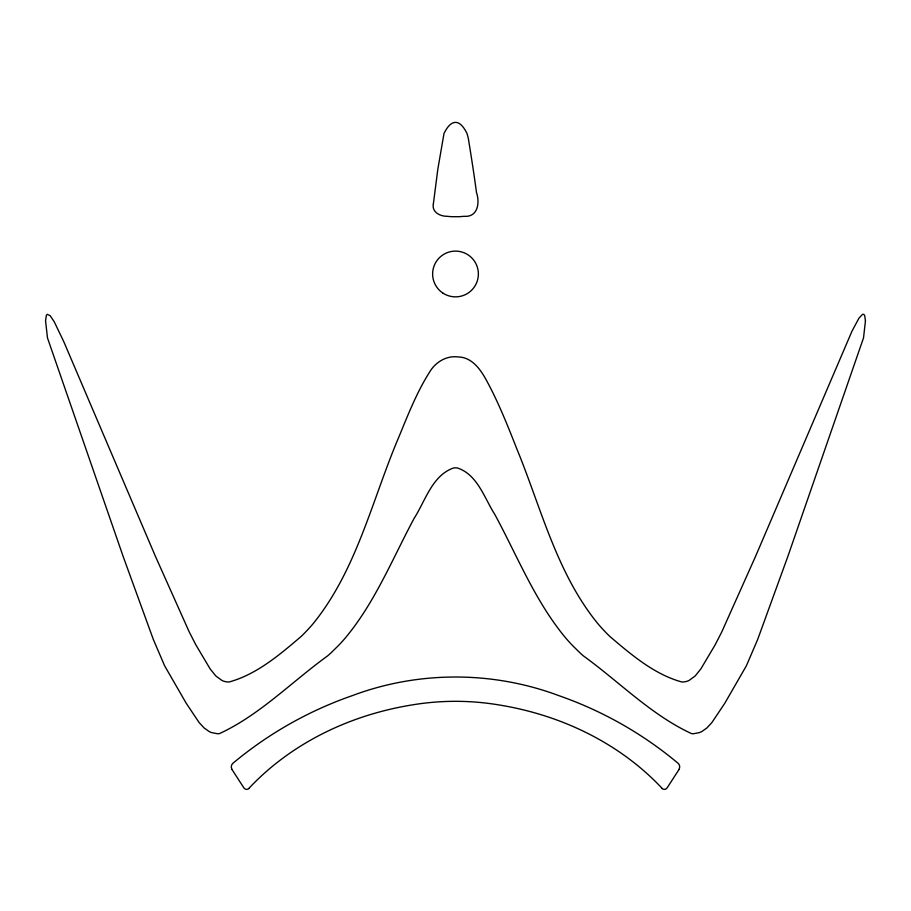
<?xml version="1.0" encoding="UTF-8"?>
<svg xmlns="http://www.w3.org/2000/svg" width="911" height="911" viewBox="0 0 911 911"><rect width="100%" height="100%" fill="white"/><g stroke="black" fill="none" stroke-linecap="round" stroke-linejoin="round"><path stroke-width="1.37" d="M678.957 769.59L667.239 787.696A3.382 3.382 0 0 1 661.91 788.391M248.976 788.277C282.478 752.566 326.309 727.479 373.123 713.757A318.019 318.019 0 0 1 412.432 704.875C440.913 700.138 470.087 700.138 498.568 704.875A318.019 318.019 0 0 1 537.877 713.757C584.691 727.479 628.522 752.566 662.024 788.277M232.043 769.59L243.761 787.696A3.382 3.382 0 0 0 249.09 788.391M232.146 769.51A4.749 4.749 0 0 1 232.817 763.361A380.957 380.957 0 0 1 352.238 695.651C418.411 670.781 492.578 670.838 558.773 695.617A380.957 380.957 0 0 1 678.183 763.361A4.749 4.749 0 0 1 678.854 769.51M433.385 203.745C431.552 212.092 440.013 216.34 447.05 216.294A82.935 82.935 0 0 0 452.334 216.704L458.666 216.704A82.935 82.935 0 0 0 463.95 216.306C477.842 217.558 480.04 202.88 476.499 192.506C474.073 174.639 471.351 156.817 468.413 139.03A65.899 65.899 0 0 0 468.083 137.31L467.013 133.564A10.932 10.932 0 0 0 466.33 132.175C459.543 119.113 451.457 119.113 444.67 132.175A10.932 10.932 0 0 0 443.987 133.564L437.792 169.469L433.385 203.745M865.45 320.797L863.526 337.879L787.856 556.439L757.667 639.476L746.394 665.77L724.769 703.292L711.878 722.56L706.834 728.003L701.721 731.613A17.15 17.15 0 0 1 699.17 732.66L693.59 733.719A11.353 11.353 0 0 1 691.506 733.594C651.228 714.964 619.195 681.77 583.427 655.92A123.577 123.577 0 0 1 579.851 652.72L572.996 645.99A175.493 175.493 0 0 1 566.016 638.372C535.224 601.556 517.459 556.257 494.81 514.43C484.447 498.237 477.512 474.574 457.47 467.992A13.266 13.266 0 0 0 453.53 467.992C432.19 475.383 425.266 501.039 414.118 518.382C392.345 558.99 374.865 602.752 344.984 638.372A175.493 175.493 0 0 1 338.004 646.001L331.149 652.731A123.577 123.577 0 0 1 327.573 655.92C291.805 681.77 259.772 714.964 219.494 733.594A11.353 11.353 0 0 1 217.41 733.719L211.83 732.66A17.15 17.15 0 0 1 209.279 731.613L204.166 728.003L199.122 722.56L186.231 703.292L164.606 665.77L153.333 639.476L123.144 556.439L47.474 337.879L45.55 320.797L46.336 315.457L47.247 314.318L50.128 315.673L54.204 321.708L63.69 341.466L155.337 556.131L189.249 631.972L195.876 644.886L210.134 668.902L215.782 675.928L221.977 680.483A15.419 15.419 0 0 0 229.128 681.986C256.651 674.459 279.905 654.565 301.268 636.345A178.556 178.556 0 0 0 313.179 623.625C356.839 569.717 372.052 500.048 398.699 437.382C407.843 415.257 416.578 392.698 429.411 372.383C435.207 362.362 446.265 355.37 458.085 356.93C472.171 357.158 480.94 369.957 486.873 381.128C498.795 403.14 507.996 426.473 517.163 449.704C541.35 508.645 556.792 573.361 597.821 623.625A178.556 178.556 0 0 0 609.732 636.345C631.095 654.565 654.349 674.459 681.872 681.986A15.419 15.419 0 0 0 689.023 680.483L695.218 675.928L700.866 668.902L715.124 644.886L721.751 631.972L755.663 556.131L852.001 331.137L858.959 318.155L862.489 314.386L863.753 314.318L864.664 315.457L865.45 320.797M442.678 292.932A22.877 22.877 0 0 0 478.321 275.623A22.877 22.877 0 0 0 445.502 253.406A22.877 22.877 0 0 0 442.678 292.932"/></g></svg>
